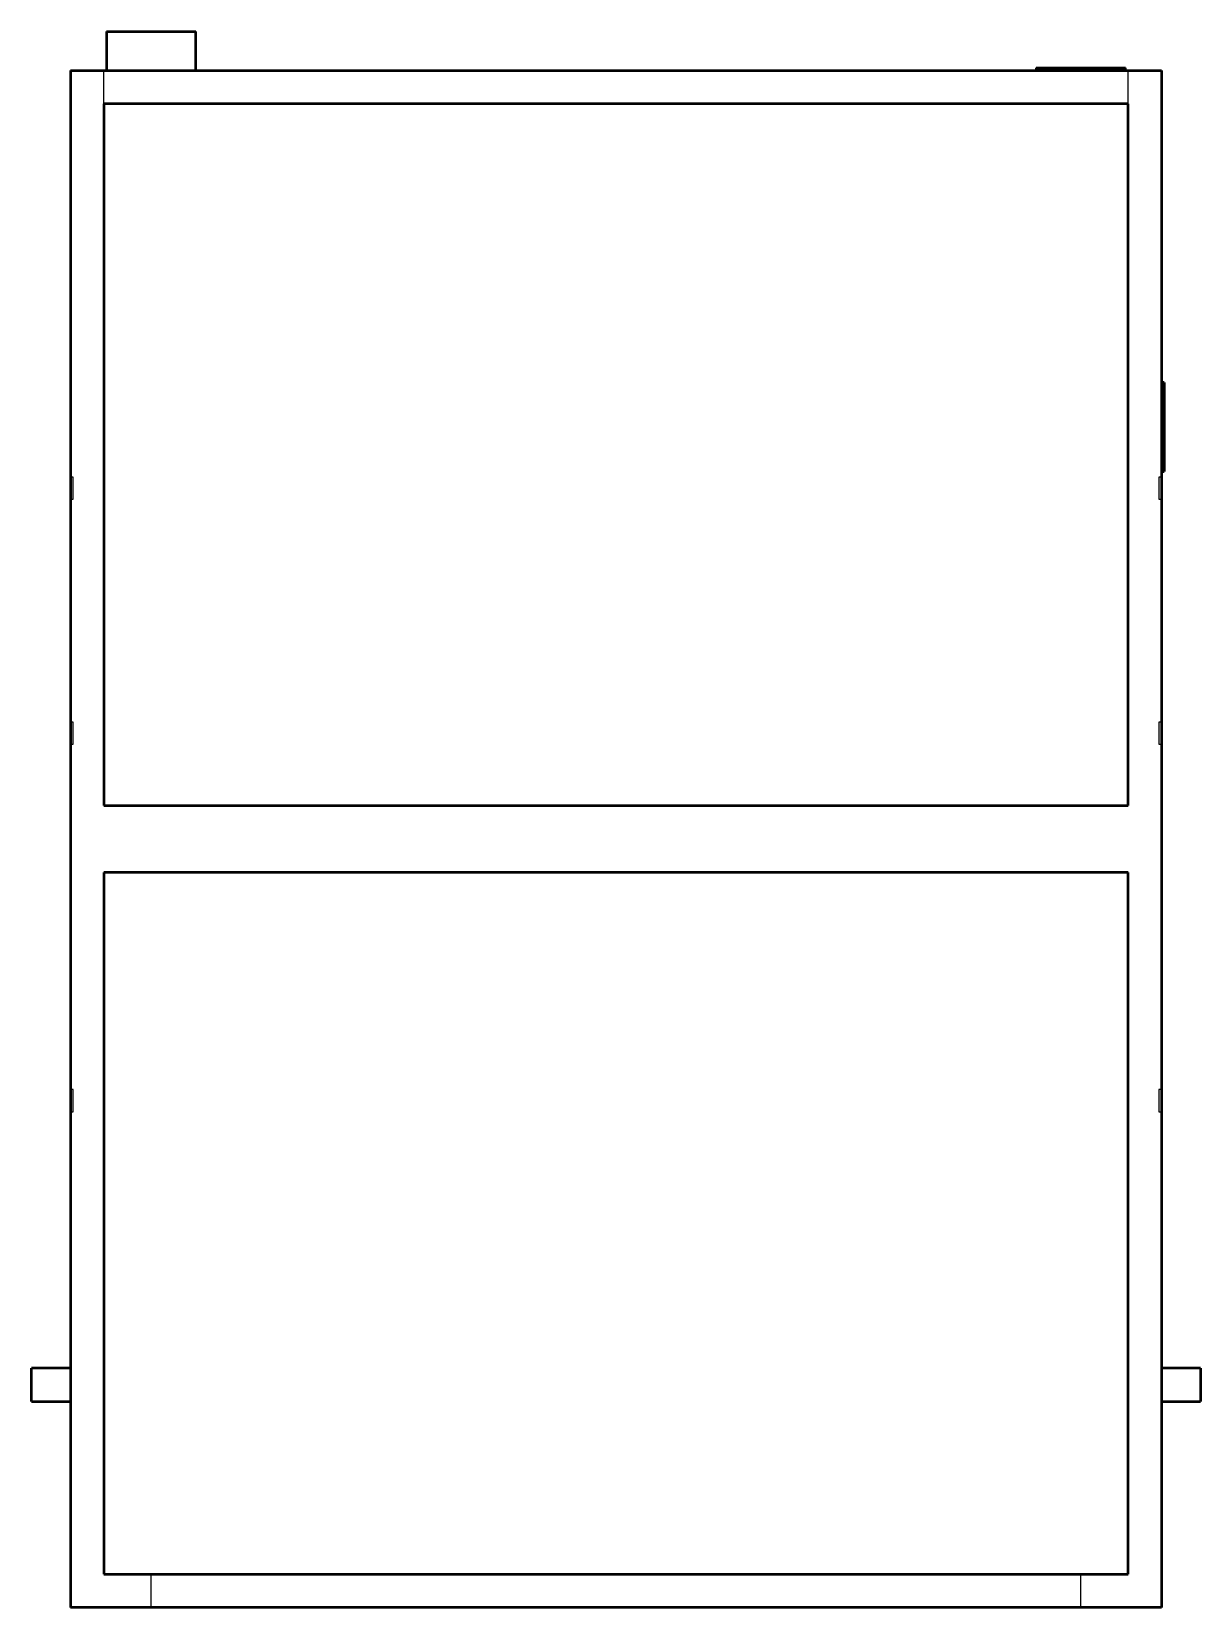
# Model space of a CAD drawing. Header units: inches. Extents: x -13.1 to 13.1, y 0 to 35.4.
import ezdxf

# ---------------------------------------------------------------- set-up
doc = ezdxf.new("R2010")
doc.units = ezdxf.units.IN
doc.header["$MEASUREMENT"] = 0
doc.linetypes.add('Dashed', pattern=[2, 1, -1])
doc.layers.add('AM_0', color=7, linetype='Continuous', lineweight=50)
doc.layers.add('AM_9', color=6, linetype='Dashed', lineweight=25)

msp = doc.modelspace()

# ---------------------------------------------------------------- linework, layer by layer
at = {"layer": 'AM_0'}
for p, q in [((-11.4375, 35.375), (-11.4375, 34.5)), ((-11.4375, 35.375), (-9.4375, 35.375)), ((-9.4375, 34.5), (-9.4375, 35.375)), ((-12.25, 34.5), (12.25, 34.5)), ((-12.25, 34.5), (-12.25, 0)), ((9.4375, 34.5625), (9.4375, 34.5)), ((9.4375, 34.5625), (11.4375, 34.5625)), ((11.4375, 34.5), (11.4375, 34.5625)), ((12.25, 34.5), (12.25, 0)), ((11.5, 33.75), (-11.5, 33.75)), ((-11.5, 33.75), (-11.5, 18)), ((11.5, 18), (11.5, 33.75)), ((12.3125, 27.5), (12.25, 27.5)), ((12.3125, 27.5), (12.3125, 25.5)), ((12.25, 25.5), (12.3125, 25.5)), ((-11.5, 18), (11.5, 18)), ((11.5, 16.5), (-11.5, 16.5)), ((-11.5, 16.5), (-11.5, 0.75)), ((11.5, 0.75), (11.5, 16.5)), ((-12.25, 5.375), (-13.125, 5.375)), ((-13.125, 4.625), (-13.125, 5.375)), ((13.125, 5.375), (12.25, 5.375)), ((13.125, 5.375), (13.125, 4.625)), ((-13.125, 4.625), (-12.25, 4.625)), ((12.25, 4.625), (13.125, 4.625)), ((-11.5, 0.75), (11.5, 0.75)), ((12.25, 0), (-12.25, 0))]:
    msp.add_line(p, q, dxfattribs=at)
at = {"layer": 'AM_9'}
for p, q in [((-11.5, 33.75), (-11.5, 34.5)), ((11.5, 33.75), (11.5, 34.5)), ((-12.1875, 25.375), (-12.25, 25.375)), ((-12.1875, 24.875), (-12.1875, 25.375)), ((12.1875, 25.375), (12.1875, 24.875)), ((12.25, 25.375), (12.1875, 25.375)), ((-12.25, 24.875), (-12.1875, 24.875)), ((12.1875, 24.875), (12.25, 24.875)), ((-12.1875, 19.875), (-12.25, 19.875)), ((-12.1875, 19.375), (-12.1875, 19.875)), ((12.1875, 19.875), (12.1875, 19.375)), ((12.25, 19.875), (12.1875, 19.875)), ((-12.25, 19.375), (-12.1875, 19.375)), ((12.1875, 19.375), (12.25, 19.375)), ((-12.1875, 11.625), (-12.25, 11.625)), ((-12.1875, 11.125), (-12.1875, 11.625)), ((12.1875, 11.625), (12.1875, 11.125)), ((12.25, 11.625), (12.1875, 11.625)), ((-12.25, 11.125), (-12.1875, 11.125)), ((12.1875, 11.125), (12.25, 11.125)), ((-10.4375, 0), (-10.4375, 0.75)), ((10.4375, 0), (10.4375, 0.75))]:
    msp.add_line(p, q, dxfattribs=at)

doc.saveas('drawing.dxf')
